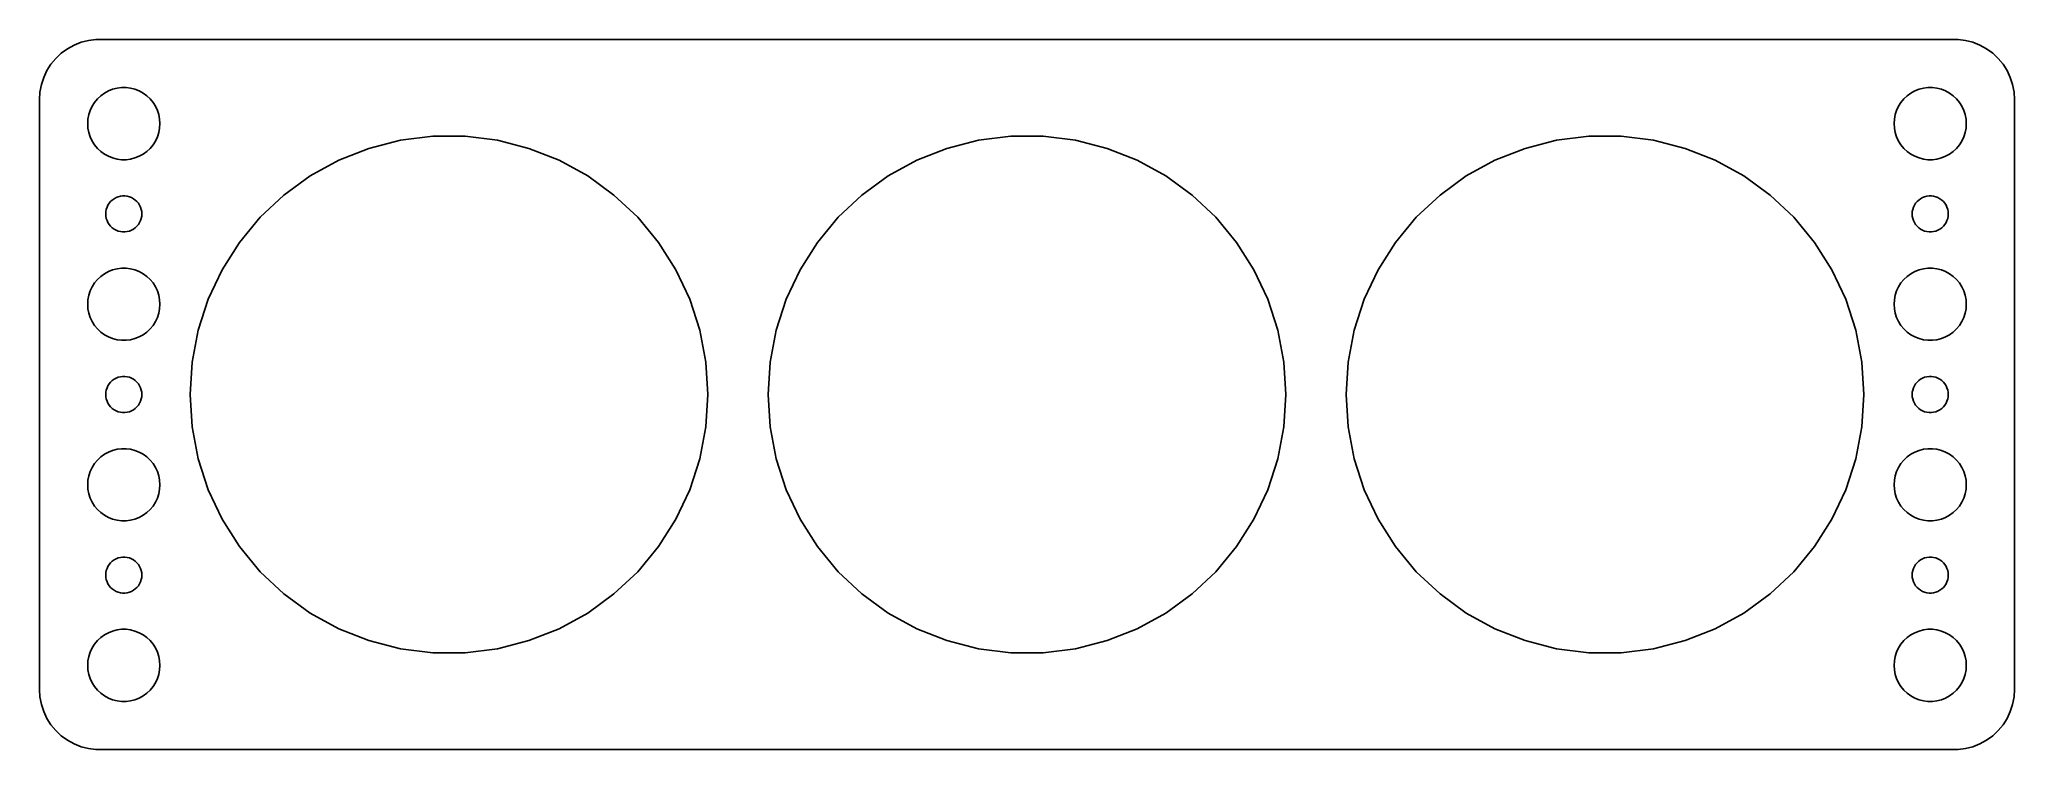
# Model space of a CAD drawing. Header units: metres. Extents: x -82 to 82, y -29 to 29.
import ezdxf

# ---------------------------------------------------------------- set-up
doc = ezdxf.new("R2010")
doc.units = ezdxf.units.M

msp = doc.modelspace()

# ---------------------------------------------------------------- linework, layer by layer
for p, q in [((-80.6448, 27.9227), (-81.0451, 27.4389)), ((-80.1871, 28.3526), (-80.6448, 27.9227)), ((-79.6791, 28.7216), (-80.1871, 28.3526)), ((-79.1289, 29.0241), (-79.6791, 28.7216)), ((-78.5451, 29.2553), (-79.1289, 29.0241)), ((-77.9369, 29.4114), (-78.5451, 29.2553)), ((-77.3139, 29.4901), (-77.9369, 29.4114)), ((77.3139, 29.4901), (-77.3139, 29.4901)), ((77.9369, 29.4114), (77.3139, 29.4901)), ((78.5451, 29.2553), (77.9369, 29.4114)), ((79.1289, 29.0241), (78.5451, 29.2553)), ((79.6791, 28.7216), (79.1289, 29.0241)), ((80.1871, 28.3526), (79.6791, 28.7216)), ((80.6448, 27.9227), (80.1871, 28.3526)), ((81.0451, 27.4389), (80.6448, 27.9227)), ((-81.6489, 26.3406), (-81.8429, 25.7434)), ((-81.3815, 26.9088), (-81.6489, 26.3406)), ((-81.0451, 27.4389), (-81.3815, 26.9088)), ((81.3815, 26.9088), (81.0451, 27.4389)), ((81.6489, 26.3406), (81.3815, 26.9088)), ((81.8429, 25.7434), (81.6489, 26.3406)), ((-81.9606, 25.1267), (-82, 24.5)), ((-81.8429, 25.7434), (-81.9606, 25.1267)), ((-77.1869, 24.5536), (-76.9123, 24.8115)), ((-76.9123, 24.8115), (-76.6075, 25.033)), ((-76.6075, 25.033), (-76.2773, 25.2145)), ((-76.2773, 25.2145), (-75.927, 25.3532)), ((-75.927, 25.3532), (-75.5621, 25.4469)), ((-75.5621, 25.4469), (-75.1884, 25.4941)), ((-75.1884, 25.4941), (-74.8116, 25.4941)), ((-74.8116, 25.4941), (-74.4379, 25.4469)), ((-74.4379, 25.4469), (-74.073, 25.3532)), ((-74.073, 25.3532), (-73.7227, 25.2145)), ((-73.7227, 25.2145), (-73.3925, 25.033)), ((-73.3925, 25.033), (-73.0877, 24.8115)), ((-73.0877, 24.8115), (-72.8131, 24.5536)), ((72.8131, 24.5536), (73.0877, 24.8115)), ((73.0877, 24.8115), (73.3925, 25.033)), ((73.3925, 25.033), (73.7227, 25.2145)), ((73.7227, 25.2145), (74.073, 25.3532)), ((74.073, 25.3532), (74.4379, 25.4469)), ((74.4379, 25.4469), (74.8116, 25.4941)), ((74.8116, 25.4941), (75.1884, 25.4941)), ((75.1884, 25.4941), (75.5621, 25.4469)), ((75.5621, 25.4469), (75.927, 25.3532)), ((75.927, 25.3532), (76.2773, 25.2145)), ((76.2773, 25.2145), (76.6075, 25.033)), ((76.6075, 25.033), (76.9123, 24.8115)), ((76.9123, 24.8115), (77.1869, 24.5536)), ((81.9606, 25.1267), (81.8429, 25.7434)), ((82, 24.5), (81.9606, 25.1267)), ((-82, 24.5), (-82, -24.5)), ((-77.9763, 22.876), (-77.9057, 23.2461)), ((-77.9057, 23.2461), (-77.7893, 23.6044)), ((-77.7893, 23.6044), (-77.6289, 23.9453)), ((-77.6289, 23.9453), (-77.427, 24.2634)), ((-77.427, 24.2634), (-77.1869, 24.5536)), ((-72.8131, 24.5536), (-72.573, 24.2634)), ((-72.573, 24.2634), (-72.3711, 23.9453)), ((-72.3711, 23.9453), (-72.2107, 23.6044)), ((-72.2107, 23.6044), (-72.0943, 23.2461)), ((-72.0943, 23.2461), (-72.0237, 22.876)), ((72.0237, 22.876), (72.0943, 23.2461)), ((72.0943, 23.2461), (72.2107, 23.6044)), ((72.2107, 23.6044), (72.3711, 23.9453)), ((72.3711, 23.9453), (72.573, 24.2634)), ((72.573, 24.2634), (72.8131, 24.5536)), ((77.1869, 24.5536), (77.427, 24.2634)), ((77.427, 24.2634), (77.6289, 23.9453)), ((77.6289, 23.9453), (77.7893, 23.6044)), ((77.7893, 23.6044), (77.9057, 23.2461)), ((77.9057, 23.2461), (77.9763, 22.876)), ((82, -24.5), (82, 24.5)), ((-78, 22.5), (-77.9763, 22.876)), ((-77.9763, 22.124), (-78, 22.5)), ((-77.9057, 21.7539), (-77.9763, 22.124)), ((-77.7893, 21.3956), (-77.9057, 21.7539)), ((-77.6289, 21.0547), (-77.7893, 21.3956)), ((-72.2107, 21.3956), (-72.3711, 21.0547)), ((-72.0943, 21.7539), (-72.2107, 21.3956)), ((-72.0237, 22.124), (-72.0943, 21.7539)), ((-72.0237, 22.876), (-72, 22.5)), ((-72, 22.5), (-72.0237, 22.124)), ((-52.0287, 21.1192), (-49.35, 21.4576)), ((-49.35, 21.4576), (-46.65, 21.4576)), ((-46.65, 21.4576), (-43.9713, 21.1192)), ((-4.02869, 21.1192), (-1.34999, 21.4576)), ((-1.34999, 21.4576), (1.34999, 21.4576)), ((1.34999, 21.4576), (4.02869, 21.1192)), ((43.9713, 21.1192), (46.65, 21.4576)), ((46.65, 21.4576), (49.35, 21.4576)), ((49.35, 21.4576), (52.0287, 21.1192)), ((72, 22.5), (72.0237, 22.876)), ((72.0237, 22.124), (72, 22.5)), ((72.0943, 21.7539), (72.0237, 22.124)), ((72.2107, 21.3956), (72.0943, 21.7539)), ((72.3711, 21.0547), (72.2107, 21.3956)), ((77.7893, 21.3956), (77.6289, 21.0547)), ((77.9057, 21.7539), (77.7893, 21.3956)), ((77.9763, 22.124), (77.9057, 21.7539)), ((77.9763, 22.876), (78, 22.5)), ((78, 22.5), (77.9763, 22.124)), ((-77.427, 20.7366), (-77.6289, 21.0547)), ((-77.1869, 20.4464), (-77.427, 20.7366)), ((-76.9123, 20.1884), (-77.1869, 20.4464)), ((-76.6075, 19.967), (-76.9123, 20.1884)), ((-76.2773, 19.7855), (-76.6075, 19.967)), ((-75.927, 19.6468), (-76.2773, 19.7855)), ((-73.7227, 19.7855), (-74.073, 19.6468)), ((-73.3925, 19.967), (-73.7227, 19.7855)), ((-73.0877, 20.1884), (-73.3925, 19.967)), ((-72.8131, 20.4464), (-73.0877, 20.1884)), ((-72.573, 20.7366), (-72.8131, 20.4464)), ((-72.3711, 21.0547), (-72.573, 20.7366)), ((-57.1543, 19.4538), (-54.6439, 20.4477)), ((-54.6439, 20.4477), (-52.0287, 21.1192)), ((-43.9713, 21.1192), (-41.3561, 20.4477)), ((-41.3561, 20.4477), (-38.8457, 19.4538)), ((-9.15425, 19.4538), (-6.64386, 20.4477)), ((-6.64386, 20.4477), (-4.02869, 21.1192)), ((4.02869, 21.1192), (6.64386, 20.4477)), ((6.64386, 20.4477), (9.15425, 19.4538)), ((38.8457, 19.4538), (41.3561, 20.4477)), ((41.3561, 20.4477), (43.9713, 21.1192)), ((52.0287, 21.1192), (54.6439, 20.4477)), ((54.6439, 20.4477), (57.1543, 19.4538)), ((72.573, 20.7366), (72.3711, 21.0547)), ((72.8131, 20.4464), (72.573, 20.7366)), ((73.0877, 20.1884), (72.8131, 20.4464)), ((73.3925, 19.967), (73.0877, 20.1884)), ((73.7227, 19.7855), (73.3925, 19.967)), ((74.073, 19.6468), (73.7227, 19.7855)), ((76.2773, 19.7855), (75.927, 19.6468)), ((76.6075, 19.967), (76.2773, 19.7855)), ((76.9123, 20.1884), (76.6075, 19.967)), ((77.1869, 20.4464), (76.9123, 20.1884)), ((77.427, 20.7366), (77.1869, 20.4464)), ((77.6289, 21.0547), (77.427, 20.7366)), ((-75.5621, 19.5531), (-75.927, 19.6468)), ((-75.1884, 19.5059), (-75.5621, 19.5531)), ((-74.8116, 19.5059), (-75.1884, 19.5059)), ((-74.4379, 19.5531), (-74.8116, 19.5059)), ((-74.073, 19.6468), (-74.4379, 19.5531)), ((-61.7046, 16.566), (-59.5203, 18.153)), ((-59.5203, 18.153), (-57.1543, 19.4538)), ((-38.8457, 19.4538), (-36.4797, 18.153)), ((-36.4797, 18.153), (-34.2954, 16.566)), ((-13.7046, 16.566), (-11.5203, 18.153)), ((-11.5203, 18.153), (-9.15425, 19.4538)), ((9.15425, 19.4538), (11.5203, 18.153)), ((11.5203, 18.153), (13.7046, 16.566)), ((34.2954, 16.566), (36.4797, 18.153)), ((36.4797, 18.153), (38.8457, 19.4538)), ((57.1543, 19.4538), (59.5203, 18.153)), ((59.5203, 18.153), (61.7046, 16.566)), ((74.4379, 19.5531), (74.073, 19.6468)), ((74.8116, 19.5059), (74.4379, 19.5531)), ((75.1884, 19.5059), (74.8116, 19.5059)), ((75.5621, 19.5531), (75.1884, 19.5059)), ((75.927, 19.6468), (75.5621, 19.5531)), ((-75.6387, 16.3572), (-75.4635, 16.4266)), ((-75.4635, 16.4266), (-75.2811, 16.4734)), ((-75.2811, 16.4734), (-75.0942, 16.497)), ((-75.0942, 16.497), (-74.9058, 16.497)), ((-74.9058, 16.497), (-74.7189, 16.4734)), ((-74.7189, 16.4734), (-74.5365, 16.4266)), ((-74.5365, 16.4266), (-74.3613, 16.3572)), ((-63.6728, 14.7178), (-61.7046, 16.566)), ((-34.2954, 16.566), (-32.3272, 14.7178)), ((-15.6728, 14.7178), (-13.7046, 16.566)), ((13.7046, 16.566), (15.6728, 14.7178)), ((32.3272, 14.7178), (34.2954, 16.566)), ((61.7046, 16.566), (63.6728, 14.7178)), ((74.3613, 16.3572), (74.5365, 16.4266)), ((74.5365, 16.4266), (74.7189, 16.4734)), ((74.7189, 16.4734), (74.9058, 16.497)), ((74.9058, 16.497), (75.0942, 16.497)), ((75.0942, 16.497), (75.2811, 16.4734)), ((75.2811, 16.4734), (75.4635, 16.4266)), ((75.4635, 16.4266), (75.6387, 16.3572)), ((-76.5, 15), (-76.4882, 15.188)), ((-76.4882, 14.812), (-76.5, 15)), ((-76.4882, 15.188), (-76.4529, 15.373)), ((-76.4529, 14.627), (-76.4882, 14.812)), ((-76.4529, 15.373), (-76.3947, 15.5522)), ((-76.3947, 15.5522), (-76.3145, 15.7226)), ((-76.3145, 15.7226), (-76.2135, 15.8817)), ((-76.2135, 15.8817), (-76.0934, 16.0268)), ((-76.0934, 16.0268), (-75.9561, 16.1558)), ((-75.9561, 16.1558), (-75.8037, 16.2665)), ((-75.8037, 16.2665), (-75.6387, 16.3572)), ((-74.3613, 16.3572), (-74.1963, 16.2665)), ((-74.1963, 16.2665), (-74.0439, 16.1558)), ((-74.0439, 16.1558), (-73.9065, 16.0268)), ((-73.9065, 16.0268), (-73.7865, 15.8817)), ((-73.7865, 15.8817), (-73.6855, 15.7226)), ((-73.6855, 15.7226), (-73.6053, 15.5522)), ((-73.6053, 15.5522), (-73.5471, 15.373)), ((-73.5471, 15.373), (-73.5118, 15.188)), ((-73.5118, 14.812), (-73.5471, 14.627)), ((-73.5118, 15.188), (-73.5, 15)), ((-73.5, 15), (-73.5118, 14.812)), ((73.5, 15), (73.5118, 15.188)), ((73.5118, 14.812), (73.5, 15)), ((73.5118, 15.188), (73.5471, 15.373)), ((73.5471, 14.627), (73.5118, 14.812)), ((73.5471, 15.373), (73.6053, 15.5522)), ((73.6053, 15.5522), (73.6855, 15.7226)), ((73.6855, 15.7226), (73.7865, 15.8817)), ((73.7865, 15.8817), (73.9065, 16.0268)), ((73.9065, 16.0268), (74.0439, 16.1558)), ((74.0439, 16.1558), (74.1963, 16.2665)), ((74.1963, 16.2665), (74.3613, 16.3572)), ((75.6387, 16.3572), (75.8037, 16.2665)), ((75.8037, 16.2665), (75.9561, 16.1558)), ((75.9561, 16.1558), (76.0934, 16.0268)), ((76.0934, 16.0268), (76.2135, 15.8817)), ((76.2135, 15.8817), (76.3145, 15.7226)), ((76.3145, 15.7226), (76.3947, 15.5522)), ((76.3947, 15.5522), (76.4529, 15.373)), ((76.4529, 15.373), (76.4882, 15.188)), ((76.4882, 14.812), (76.4529, 14.627)), ((76.4882, 15.188), (76.5, 15)), ((76.5, 15), (76.4882, 14.812)), ((-76.3947, 14.4478), (-76.4529, 14.627)), ((-76.3145, 14.2774), (-76.3947, 14.4478)), ((-76.2135, 14.1183), (-76.3145, 14.2774)), ((-76.0934, 13.9732), (-76.2135, 14.1183)), ((-75.9561, 13.8442), (-76.0934, 13.9732)), ((-75.8037, 13.7335), (-75.9561, 13.8442)), ((-75.6387, 13.6427), (-75.8037, 13.7335)), ((-75.4635, 13.5734), (-75.6387, 13.6427)), ((-75.2811, 13.5266), (-75.4635, 13.5734)), ((-75.0942, 13.5029), (-75.2811, 13.5266)), ((-74.9058, 13.5029), (-75.0942, 13.5029)), ((-74.7189, 13.5266), (-74.9058, 13.5029)), ((-74.5365, 13.5734), (-74.7189, 13.5266)), ((-74.3613, 13.6427), (-74.5365, 13.5734)), ((-74.1963, 13.7335), (-74.3613, 13.6427)), ((-74.0439, 13.8442), (-74.1963, 13.7335)), ((-73.9065, 13.9732), (-74.0439, 13.8442)), ((-73.7865, 14.1183), (-73.9065, 13.9732)), ((-73.6855, 14.2774), (-73.7865, 14.1183)), ((-73.6053, 14.4478), (-73.6855, 14.2774)), ((-73.5471, 14.627), (-73.6053, 14.4478)), ((-65.3939, 12.6374), (-63.6728, 14.7178)), ((-32.3272, 14.7178), (-30.6061, 12.6374)), ((-17.3939, 12.6374), (-15.6728, 14.7178)), ((15.6728, 14.7178), (17.3939, 12.6374)), ((30.6061, 12.6374), (32.3272, 14.7178)), ((63.6728, 14.7178), (65.3939, 12.6374)), ((73.6053, 14.4478), (73.5471, 14.627)), ((73.6855, 14.2774), (73.6053, 14.4478)), ((73.7865, 14.1183), (73.6855, 14.2774)), ((73.9065, 13.9732), (73.7865, 14.1183)), ((74.0439, 13.8442), (73.9065, 13.9732)), ((74.1963, 13.7335), (74.0439, 13.8442)), ((74.3613, 13.6427), (74.1963, 13.7335)), ((74.5365, 13.5734), (74.3613, 13.6427)), ((74.7189, 13.5266), (74.5365, 13.5734)), ((74.9058, 13.5029), (74.7189, 13.5266)), ((75.0942, 13.5029), (74.9058, 13.5029)), ((75.2811, 13.5266), (75.0942, 13.5029)), ((75.4635, 13.5734), (75.2811, 13.5266)), ((75.6387, 13.6427), (75.4635, 13.5734)), ((75.8037, 13.7335), (75.6387, 13.6427)), ((75.9561, 13.8442), (75.8037, 13.7335)), ((76.0934, 13.9732), (75.9561, 13.8442)), ((76.2135, 14.1183), (76.0934, 13.9732)), ((76.3145, 14.2774), (76.2135, 14.1183)), ((76.3947, 14.4478), (76.3145, 14.2774)), ((76.4529, 14.627), (76.3947, 14.4478)), ((-66.8406, 10.3577), (-65.3939, 12.6374)), ((-30.6061, 12.6374), (-29.1594, 10.3577)), ((-18.8406, 10.3577), (-17.3939, 12.6374)), ((17.3939, 12.6374), (18.8406, 10.3577)), ((29.1594, 10.3577), (30.6061, 12.6374)), ((65.3939, 12.6374), (66.8406, 10.3577)), ((-76.9123, 9.81154), (-76.6075, 10.033)), ((-76.6075, 10.033), (-76.2773, 10.2145)), ((-76.2773, 10.2145), (-75.927, 10.3532)), ((-75.927, 10.3532), (-75.5621, 10.4469)), ((-75.5621, 10.4469), (-75.1884, 10.4941)), ((-75.1884, 10.4941), (-74.8116, 10.4941)), ((-74.8116, 10.4941), (-74.4379, 10.4469)), ((-74.4379, 10.4469), (-74.073, 10.3532)), ((-74.073, 10.3532), (-73.7227, 10.2145)), ((-73.7227, 10.2145), (-73.3925, 10.033)), ((-73.3925, 10.033), (-73.0877, 9.81154)), ((-67.9902, 7.91467), (-66.8406, 10.3577)), ((-29.1594, 10.3577), (-28.0098, 7.91467)), ((-19.9902, 7.91467), (-18.8406, 10.3577)), ((18.8406, 10.3577), (19.9902, 7.91467)), ((28.0098, 7.91467), (29.1594, 10.3577)), ((66.8406, 10.3577), (67.9902, 7.91467)), ((73.0877, 9.81154), (73.3925, 10.033)), ((73.3925, 10.033), (73.7227, 10.2145)), ((73.7227, 10.2145), (74.073, 10.3532)), ((74.073, 10.3532), (74.4379, 10.4469)), ((74.4379, 10.4469), (74.8116, 10.4941)), ((74.8116, 10.4941), (75.1884, 10.4941)), ((75.1884, 10.4941), (75.5621, 10.4469)), ((75.5621, 10.4469), (75.927, 10.3532)), ((75.927, 10.3532), (76.2773, 10.2145)), ((76.2773, 10.2145), (76.6075, 10.033)), ((76.6075, 10.033), (76.9123, 9.81154)), ((-77.9763, 7.87599), (-77.9057, 8.24606)), ((-77.9057, 8.24606), (-77.7893, 8.60437)), ((-77.7893, 8.60437), (-77.6289, 8.94525)), ((-77.6289, 8.94525), (-77.427, 9.26335)), ((-77.427, 9.26335), (-77.1869, 9.55363)), ((-77.1869, 9.55363), (-76.9123, 9.81154)), ((-73.0877, 9.81154), (-72.8131, 9.55363)), ((-72.8131, 9.55363), (-72.573, 9.26335)), ((-72.573, 9.26335), (-72.3711, 8.94525)), ((-72.3711, 8.94525), (-72.2107, 8.60437)), ((-72.2107, 8.60437), (-72.0943, 8.24606)), ((-72.0943, 8.24606), (-72.0237, 7.87599)), ((72.0237, 7.87599), (72.0943, 8.24606)), ((72.0943, 8.24606), (72.2107, 8.60437)), ((72.2107, 8.60437), (72.3711, 8.94525)), ((72.3711, 8.94525), (72.573, 9.26335)), ((72.573, 9.26335), (72.8131, 9.55363)), ((72.8131, 9.55363), (73.0877, 9.81154)), ((76.9123, 9.81154), (77.1869, 9.55363)), ((77.1869, 9.55363), (77.427, 9.26335)), ((77.427, 9.26335), (77.6289, 8.94525)), ((77.6289, 8.94525), (77.7893, 8.60437)), ((77.7893, 8.60437), (77.9057, 8.24606)), ((77.9057, 8.24606), (77.9763, 7.87599)), ((-78, 7.5), (-77.9763, 7.87599)), ((-77.9763, 7.12399), (-78, 7.5)), ((-77.9057, 6.75392), (-77.9763, 7.12399)), ((-77.7893, 6.39561), (-77.9057, 6.75392)), ((-72.0943, 6.75392), (-72.2107, 6.39561)), ((-72.0237, 7.12399), (-72.0943, 6.75392)), ((-72.0237, 7.87599), (-72, 7.5)), ((-72, 7.5), (-72.0237, 7.12399)), ((-68.8245, 5.34683), (-67.9902, 7.91467)), ((-28.0098, 7.91467), (-27.1755, 5.34683)), ((-20.8245, 5.34683), (-19.9902, 7.91467)), ((19.9902, 7.91467), (20.8245, 5.34683)), ((27.1755, 5.34683), (28.0098, 7.91467)), ((67.9902, 7.91467), (68.8245, 5.34683)), ((72, 7.5), (72.0237, 7.87599)), ((72.0237, 7.12399), (72, 7.5)), ((72.0943, 6.75392), (72.0237, 7.12399)), ((72.2107, 6.39561), (72.0943, 6.75392)), ((77.9057, 6.75392), (77.7893, 6.39561)), ((77.9763, 7.12399), (77.9057, 6.75392)), ((77.9763, 7.87599), (78, 7.5)), ((78, 7.5), (77.9763, 7.12399)), ((-77.6289, 6.05473), (-77.7893, 6.39561)), ((-77.427, 5.73663), (-77.6289, 6.05473)), ((-77.1869, 5.44635), (-77.427, 5.73663)), ((-76.9123, 5.18845), (-77.1869, 5.44635)), ((-76.6075, 4.96701), (-76.9123, 5.18845)), ((-76.2773, 4.78551), (-76.6075, 4.96701)), ((-73.3925, 4.96701), (-73.7227, 4.78551)), ((-73.0877, 5.18845), (-73.3925, 4.96701)), ((-72.8131, 5.44635), (-73.0877, 5.18845)), ((-72.573, 5.73663), (-72.8131, 5.44635)), ((-72.3711, 6.05473), (-72.573, 5.73663)), ((-72.2107, 6.39561), (-72.3711, 6.05473)), ((-69.3305, 2.69466), (-68.8245, 5.34683)), ((-27.1755, 5.34683), (-26.6695, 2.69466)), ((-21.3305, 2.69466), (-20.8245, 5.34683)), ((20.8245, 5.34683), (21.3305, 2.69466)), ((26.6695, 2.69466), (27.1755, 5.34683)), ((68.8245, 5.34683), (69.3305, 2.69466)), ((72.3711, 6.05473), (72.2107, 6.39561)), ((72.573, 5.73663), (72.3711, 6.05473)), ((72.8131, 5.44635), (72.573, 5.73663)), ((73.0877, 5.18845), (72.8131, 5.44635)), ((73.3925, 4.96701), (73.0877, 5.18845)), ((73.7227, 4.78551), (73.3925, 4.96701)), ((76.6075, 4.96701), (76.2773, 4.78551)), ((76.9123, 5.18845), (76.6075, 4.96701)), ((77.1869, 5.44635), (76.9123, 5.18845)), ((77.427, 5.73663), (77.1869, 5.44635)), ((77.6289, 6.05473), (77.427, 5.73663)), ((77.7893, 6.39561), (77.6289, 6.05473)), ((-75.927, 4.64682), (-76.2773, 4.78551)), ((-75.5621, 4.55313), (-75.927, 4.64682)), ((-75.1884, 4.50591), (-75.5621, 4.55313)), ((-74.8116, 4.50591), (-75.1884, 4.50591)), ((-74.4379, 4.55313), (-74.8116, 4.50591)), ((-74.073, 4.64682), (-74.4379, 4.55313)), ((-73.7227, 4.78551), (-74.073, 4.64682)), ((74.073, 4.64682), (73.7227, 4.78551)), ((74.4379, 4.55313), (74.073, 4.64682)), ((74.8116, 4.50591), (74.4379, 4.55313)), ((75.1884, 4.50591), (74.8116, 4.50591)), ((75.5621, 4.55313), (75.1884, 4.50591)), ((75.927, 4.64682), (75.5621, 4.55313)), ((76.2773, 4.78551), (75.927, 4.64682)), ((-69.5, 0), (-69.3305, 2.69466)), ((-26.6695, 2.69466), (-26.5, 0)), ((-21.5, 0), (-21.3305, 2.69466)), ((21.3305, 2.69466), (21.5, 0)), ((26.5, 0), (26.6695, 2.69466)), ((69.3305, 2.69466), (69.5, 0)), ((-76.5, 0), (-76.4882, 0.187988)), ((-76.4882, -0.187988), (-76.5, 0)), ((-76.4882, 0.187988), (-76.4529, 0.373032)), ((-76.4529, 0.373032), (-76.3947, 0.552185)), ((-76.3947, 0.552185), (-76.3145, 0.722626)), ((-76.3145, 0.722626), (-76.2135, 0.881668)), ((-76.2135, 0.881668), (-76.0934, 1.02681)), ((-76.0934, 1.02681), (-75.9561, 1.15576)), ((-75.9561, 1.15576), (-75.8037, 1.26648)), ((-75.8037, 1.26648), (-75.6387, 1.35724)), ((-75.6387, 1.35724), (-75.4635, 1.42657)), ((-75.4635, 1.42657), (-75.2811, 1.47342)), ((-75.2811, 1.47342), (-75.0942, 1.49704)), ((-75.0942, 1.49704), (-74.9058, 1.49704)), ((-74.9058, 1.49704), (-74.7189, 1.47342)), ((-74.7189, 1.47342), (-74.5365, 1.42657)), ((-74.5365, 1.42657), (-74.3613, 1.35724)), ((-74.3613, 1.35724), (-74.1963, 1.26648)), ((-74.1963, 1.26648), (-74.0439, 1.15576)), ((-74.0439, 1.15576), (-73.9065, 1.02681)), ((-73.9065, 1.02681), (-73.7865, 0.881668)), ((-73.7865, 0.881668), (-73.6855, 0.722626)), ((-73.6855, 0.722626), (-73.6053, 0.552185)), ((-73.6053, 0.552185), (-73.5471, 0.373032)), ((-73.5471, 0.373032), (-73.5118, 0.187988)), ((-73.5118, 0.187988), (-73.5, 0)), ((-73.5, 0), (-73.5118, -0.187988)), ((-69.3305, -2.69466), (-69.5, 0)), ((-26.5, 0), (-26.6695, -2.69466)), ((-21.3305, -2.69466), (-21.5, 0)), ((21.5, 0), (21.3305, -2.69466)), ((26.6695, -2.69466), (26.5, 0)), ((69.5, 0), (69.3305, -2.69466)), ((73.5, 0), (73.5118, 0.187988)), ((73.5118, -0.187988), (73.5, 0)), ((73.5118, 0.187988), (73.5471, 0.373032)), ((73.5471, 0.373032), (73.6053, 0.552185)), ((73.6053, 0.552185), (73.6855, 0.722626)), ((73.6855, 0.722626), (73.7865, 0.881668)), ((73.7865, 0.881668), (73.9065, 1.02681)), ((73.9065, 1.02681), (74.0439, 1.15576)), ((74.0439, 1.15576), (74.1963, 1.26648)), ((74.1963, 1.26648), (74.3613, 1.35724)), ((74.3613, 1.35724), (74.5365, 1.42657)), ((74.5365, 1.42657), (74.7189, 1.47342)), ((74.7189, 1.47342), (74.9058, 1.49704)), ((74.9058, 1.49704), (75.0942, 1.49704)), ((75.0942, 1.49704), (75.2811, 1.47342)), ((75.2811, 1.47342), (75.4635, 1.42657)), ((75.4635, 1.42657), (75.6387, 1.35724)), ((75.6387, 1.35724), (75.8037, 1.26648)), ((75.8037, 1.26648), (75.9561, 1.15576)), ((75.9561, 1.15576), (76.0934, 1.02681)), ((76.0934, 1.02681), (76.2135, 0.881668)), ((76.2135, 0.881668), (76.3145, 0.722626)), ((76.3145, 0.722626), (76.3947, 0.552185)), ((76.3947, 0.552185), (76.4529, 0.373032)), ((76.4529, 0.373032), (76.4882, 0.187988)), ((76.4882, 0.187988), (76.5, 0)), ((76.5, 0), (76.4882, -0.187988)), ((-76.4529, -0.373032), (-76.4882, -0.187988)), ((-76.3947, -0.552185), (-76.4529, -0.373032)), ((-76.3145, -0.722626), (-76.3947, -0.552185)), ((-76.2135, -0.881668), (-76.3145, -0.722626)), ((-76.0934, -1.02681), (-76.2135, -0.881668)), ((-75.9561, -1.15576), (-76.0934, -1.02681)), ((-75.8037, -1.26648), (-75.9561, -1.15576)), ((-75.6387, -1.35724), (-75.8037, -1.26648)), ((-75.4635, -1.42657), (-75.6387, -1.35724)), ((-75.2811, -1.47342), (-75.4635, -1.42657)), ((-75.0942, -1.49704), (-75.2811, -1.47342)), ((-74.9058, -1.49704), (-75.0942, -1.49704)), ((-74.7189, -1.47342), (-74.9058, -1.49704)), ((-74.5365, -1.42657), (-74.7189, -1.47342)), ((-74.3613, -1.35724), (-74.5365, -1.42657)), ((-74.1963, -1.26648), (-74.3613, -1.35724)), ((-74.0439, -1.15576), (-74.1963, -1.26648)), ((-73.9065, -1.02681), (-74.0439, -1.15576)), ((-73.7865, -0.881668), (-73.9065, -1.02681)), ((-73.6855, -0.722626), (-73.7865, -0.881668)), ((-73.6053, -0.552185), (-73.6855, -0.722626)), ((-73.5471, -0.373032), (-73.6053, -0.552185)), ((-73.5118, -0.187988), (-73.5471, -0.373032)), ((73.5471, -0.373032), (73.5118, -0.187988)), ((73.6053, -0.552185), (73.5471, -0.373032)), ((73.6855, -0.722626), (73.6053, -0.552185)), ((73.7865, -0.881668), (73.6855, -0.722626)), ((73.9065, -1.02681), (73.7865, -0.881668)), ((74.0439, -1.15576), (73.9065, -1.02681)), ((74.1963, -1.26648), (74.0439, -1.15576)), ((74.3613, -1.35724), (74.1963, -1.26648)), ((74.5365, -1.42657), (74.3613, -1.35724)), ((74.7189, -1.47342), (74.5365, -1.42657)), ((74.9058, -1.49704), (74.7189, -1.47342)), ((75.0942, -1.49704), (74.9058, -1.49704)), ((75.2811, -1.47342), (75.0942, -1.49704)), ((75.4635, -1.42657), (75.2811, -1.47342)), ((75.6387, -1.35724), (75.4635, -1.42657)), ((75.8037, -1.26648), (75.6387, -1.35724)), ((75.9561, -1.15576), (75.8037, -1.26648)), ((76.0934, -1.02681), (75.9561, -1.15576)), ((76.2135, -0.881668), (76.0934, -1.02681)), ((76.3145, -0.722626), (76.2135, -0.881668)), ((76.3947, -0.552185), (76.3145, -0.722626)), ((76.4529, -0.373032), (76.3947, -0.552185)), ((76.4882, -0.187988), (76.4529, -0.373032)), ((-68.8245, -5.34683), (-69.3305, -2.69466)), ((-26.6695, -2.69466), (-27.1755, -5.34683)), ((-20.8245, -5.34683), (-21.3305, -2.69466)), ((21.3305, -2.69466), (20.8245, -5.34683)), ((27.1755, -5.34683), (26.6695, -2.69466)), ((69.3305, -2.69466), (68.8245, -5.34683)), ((-76.6075, -4.96701), (-76.2773, -4.78551)), ((-76.2773, -4.78551), (-75.927, -4.64682)), ((-75.927, -4.64682), (-75.5621, -4.55313)), ((-75.5621, -4.55313), (-75.1884, -4.50591)), ((-75.1884, -4.50591), (-74.8116, -4.50591)), ((-74.8116, -4.50591), (-74.4379, -4.55313)), ((-74.4379, -4.55313), (-74.073, -4.64682)), ((-74.073, -4.64682), (-73.7227, -4.78551)), ((-73.7227, -4.78551), (-73.3925, -4.96701)), ((73.3925, -4.96701), (73.7227, -4.78551)), ((73.7227, -4.78551), (74.073, -4.64682)), ((74.073, -4.64682), (74.4379, -4.55313)), ((74.4379, -4.55313), (74.8116, -4.50591)), ((74.8116, -4.50591), (75.1884, -4.50591)), ((75.1884, -4.50591), (75.5621, -4.55313)), ((75.5621, -4.55313), (75.927, -4.64682)), ((75.927, -4.64682), (76.2773, -4.78551)), ((76.2773, -4.78551), (76.6075, -4.96701)), ((-77.9057, -6.75392), (-77.7893, -6.39561)), ((-77.7893, -6.39561), (-77.6289, -6.05473)), ((-77.6289, -6.05473), (-77.427, -5.73663)), ((-77.427, -5.73663), (-77.1869, -5.44635)), ((-77.1869, -5.44635), (-76.9123, -5.18845)), ((-76.9123, -5.18845), (-76.6075, -4.96701)), ((-73.3925, -4.96701), (-73.0877, -5.18845)), ((-73.0877, -5.18845), (-72.8131, -5.44635)), ((-72.8131, -5.44635), (-72.573, -5.73663)), ((-72.573, -5.73663), (-72.3711, -6.05473)), ((-72.3711, -6.05473), (-72.2107, -6.39561)), ((-72.2107, -6.39561), (-72.0943, -6.75392)), ((-67.9902, -7.91467), (-68.8245, -5.34683)), ((-27.1755, -5.34683), (-28.0098, -7.91467)), ((-19.9902, -7.91467), (-20.8245, -5.34683)), ((20.8245, -5.34683), (19.9902, -7.91467)), ((28.0098, -7.91467), (27.1755, -5.34683)), ((68.8245, -5.34683), (67.9902, -7.91467)), ((72.0943, -6.75392), (72.2107, -6.39561)), ((72.2107, -6.39561), (72.3711, -6.05473)), ((72.3711, -6.05473), (72.573, -5.73663)), ((72.573, -5.73663), (72.8131, -5.44635)), ((72.8131, -5.44635), (73.0877, -5.18845)), ((73.0877, -5.18845), (73.3925, -4.96701)), ((76.6075, -4.96701), (76.9123, -5.18845)), ((76.9123, -5.18845), (77.1869, -5.44635)), ((77.1869, -5.44635), (77.427, -5.73663)), ((77.427, -5.73663), (77.6289, -6.05473)), ((77.6289, -6.05473), (77.7893, -6.39561)), ((77.7893, -6.39561), (77.9057, -6.75392)), ((-78, -7.5), (-77.9763, -7.12399)), ((-77.9763, -7.87599), (-78, -7.5)), ((-77.9763, -7.12399), (-77.9057, -6.75392)), ((-77.9057, -8.24606), (-77.9763, -7.87599)), ((-72.0943, -6.75392), (-72.0237, -7.12399)), ((-72.0237, -7.87599), (-72.0943, -8.24606)), ((-72.0237, -7.12399), (-72, -7.5)), ((-72, -7.5), (-72.0237, -7.87599)), ((-66.8406, -10.3577), (-67.9902, -7.91467)), ((-28.0098, -7.91467), (-29.1594, -10.3577)), ((-18.8406, -10.3577), (-19.9902, -7.91467)), ((19.9902, -7.91467), (18.8406, -10.3577)), ((29.1594, -10.3577), (28.0098, -7.91467)), ((67.9902, -7.91467), (66.8406, -10.3577)), ((72, -7.5), (72.0237, -7.12399)), ((72.0237, -7.87599), (72, -7.5)), ((72.0237, -7.12399), (72.0943, -6.75392)), ((72.0943, -8.24606), (72.0237, -7.87599)), ((77.9057, -6.75392), (77.9763, -7.12399)), ((77.9763, -7.87599), (77.9057, -8.24606)), ((77.9763, -7.12399), (78, -7.5)), ((78, -7.5), (77.9763, -7.87599)), ((-77.7893, -8.60437), (-77.9057, -8.24606)), ((-77.6289, -8.94525), (-77.7893, -8.60437)), ((-77.427, -9.26335), (-77.6289, -8.94525)), ((-77.1869, -9.55363), (-77.427, -9.26335)), ((-76.9123, -9.81154), (-77.1869, -9.55363)), ((-76.6075, -10.033), (-76.9123, -9.81154)), ((-73.0877, -9.81154), (-73.3925, -10.033)), ((-72.8131, -9.55363), (-73.0877, -9.81154)), ((-72.573, -9.26335), (-72.8131, -9.55363)), ((-72.3711, -8.94525), (-72.573, -9.26335)), ((-72.2107, -8.60437), (-72.3711, -8.94525)), ((-72.0943, -8.24606), (-72.2107, -8.60437)), ((72.2107, -8.60437), (72.0943, -8.24606)), ((72.3711, -8.94525), (72.2107, -8.60437)), ((72.573, -9.26335), (72.3711, -8.94525)), ((72.8131, -9.55363), (72.573, -9.26335)), ((73.0877, -9.81154), (72.8131, -9.55363)), ((73.3925, -10.033), (73.0877, -9.81154)), ((76.9123, -9.81154), (76.6075, -10.033)), ((77.1869, -9.55363), (76.9123, -9.81154)), ((77.427, -9.26335), (77.1869, -9.55363)), ((77.6289, -8.94525), (77.427, -9.26335)), ((77.7893, -8.60437), (77.6289, -8.94525)), ((77.9057, -8.24606), (77.7893, -8.60437)), ((-76.2773, -10.2145), (-76.6075, -10.033)), ((-75.927, -10.3532), (-76.2773, -10.2145)), ((-75.5621, -10.4469), (-75.927, -10.3532)), ((-75.1884, -10.4941), (-75.5621, -10.4469)), ((-74.8116, -10.4941), (-75.1884, -10.4941)), ((-74.4379, -10.4469), (-74.8116, -10.4941)), ((-74.073, -10.3532), (-74.4379, -10.4469)), ((-73.7227, -10.2145), (-74.073, -10.3532)), ((-73.3925, -10.033), (-73.7227, -10.2145)), ((-65.3939, -12.6374), (-66.8406, -10.3577)), ((-29.1594, -10.3577), (-30.6061, -12.6374)), ((-17.3939, -12.6374), (-18.8406, -10.3577)), ((18.8406, -10.3577), (17.3939, -12.6374)), ((30.6061, -12.6374), (29.1594, -10.3577)), ((66.8406, -10.3577), (65.3939, -12.6374)), ((73.7227, -10.2145), (73.3925, -10.033)), ((74.073, -10.3532), (73.7227, -10.2145)), ((74.4379, -10.4469), (74.073, -10.3532)), ((74.8116, -10.4941), (74.4379, -10.4469)), ((75.1884, -10.4941), (74.8116, -10.4941)), ((75.5621, -10.4469), (75.1884, -10.4941)), ((75.927, -10.3532), (75.5621, -10.4469)), ((76.2773, -10.2145), (75.927, -10.3532)), ((76.6075, -10.033), (76.2773, -10.2145)), ((-63.6728, -14.7178), (-65.3939, -12.6374)), ((-30.6061, -12.6374), (-32.3272, -14.7178)), ((-15.6728, -14.7178), (-17.3939, -12.6374)), ((17.3939, -12.6374), (15.6728, -14.7178)), ((32.3272, -14.7178), (30.6061, -12.6374)), ((65.3939, -12.6374), (63.6728, -14.7178)), ((-76.4882, -14.812), (-76.4529, -14.627)), ((-76.4529, -14.627), (-76.3947, -14.4478)), ((-76.3947, -14.4478), (-76.3145, -14.2774)), ((-76.3145, -14.2774), (-76.2135, -14.1183)), ((-76.2135, -14.1183), (-76.0934, -13.9732)), ((-76.0934, -13.9732), (-75.9561, -13.8442)), ((-75.9561, -13.8442), (-75.8037, -13.7335)), ((-75.8037, -13.7335), (-75.6387, -13.6427)), ((-75.6387, -13.6427), (-75.4635, -13.5734)), ((-75.4635, -13.5734), (-75.2811, -13.5266)), ((-75.2811, -13.5266), (-75.0942, -13.5029)), ((-75.0942, -13.5029), (-74.9058, -13.5029)), ((-74.9058, -13.5029), (-74.7189, -13.5266)), ((-74.7189, -13.5266), (-74.5365, -13.5734)), ((-74.5365, -13.5734), (-74.3613, -13.6427)), ((-74.3613, -13.6427), (-74.1963, -13.7335)), ((-74.1963, -13.7335), (-74.0439, -13.8442)), ((-74.0439, -13.8442), (-73.9065, -13.9732)), ((-73.9065, -13.9732), (-73.7865, -14.1183)), ((-73.7865, -14.1183), (-73.6855, -14.2774)), ((-73.6855, -14.2774), (-73.6053, -14.4478)), ((-73.6053, -14.4478), (-73.5471, -14.627)), ((-73.5471, -14.627), (-73.5118, -14.812)), ((-61.7046, -16.566), (-63.6728, -14.7178)), ((-32.3272, -14.7178), (-34.2954, -16.566)), ((-13.7046, -16.566), (-15.6728, -14.7178)), ((15.6728, -14.7178), (13.7046, -16.566)), ((34.2954, -16.566), (32.3272, -14.7178)), ((63.6728, -14.7178), (61.7046, -16.566)), ((73.5118, -14.812), (73.5471, -14.627)), ((73.5471, -14.627), (73.6053, -14.4478)), ((73.6053, -14.4478), (73.6855, -14.2774)), ((73.6855, -14.2774), (73.7865, -14.1183)), ((73.7865, -14.1183), (73.9065, -13.9732)), ((73.9065, -13.9732), (74.0439, -13.8442)), ((74.0439, -13.8442), (74.1963, -13.7335)), ((74.1963, -13.7335), (74.3613, -13.6427)), ((74.3613, -13.6427), (74.5365, -13.5734)), ((74.5365, -13.5734), (74.7189, -13.5266)), ((74.7189, -13.5266), (74.9058, -13.5029)), ((74.9058, -13.5029), (75.0942, -13.5029)), ((75.0942, -13.5029), (75.2811, -13.5266)), ((75.2811, -13.5266), (75.4635, -13.5734)), ((75.4635, -13.5734), (75.6387, -13.6427)), ((75.6387, -13.6427), (75.8037, -13.7335)), ((75.8037, -13.7335), (75.9561, -13.8442)), ((75.9561, -13.8442), (76.0934, -13.9732)), ((76.0934, -13.9732), (76.2135, -14.1183)), ((76.2135, -14.1183), (76.3145, -14.2774)), ((76.3145, -14.2774), (76.3947, -14.4478)), ((76.3947, -14.4478), (76.4529, -14.627)), ((76.4529, -14.627), (76.4882, -14.812)), ((-76.5, -15), (-76.4882, -14.812)), ((-76.4882, -15.188), (-76.5, -15)), ((-76.4529, -15.373), (-76.4882, -15.188)), ((-76.3947, -15.5522), (-76.4529, -15.373)), ((-76.3145, -15.7226), (-76.3947, -15.5522)), ((-76.2135, -15.8817), (-76.3145, -15.7226)), ((-76.0934, -16.0268), (-76.2135, -15.8817)), ((-75.9561, -16.1558), (-76.0934, -16.0268)), ((-75.8037, -16.2665), (-75.9561, -16.1558)), ((-75.6387, -16.3572), (-75.8037, -16.2665)), ((-75.4635, -16.4266), (-75.6387, -16.3572)), ((-74.3613, -16.3572), (-74.5365, -16.4266)), ((-74.1963, -16.2665), (-74.3613, -16.3572)), ((-74.0439, -16.1558), (-74.1963, -16.2665)), ((-73.9065, -16.0268), (-74.0439, -16.1558)), ((-73.7865, -15.8817), (-73.9065, -16.0268)), ((-73.6855, -15.7226), (-73.7865, -15.8817)), ((-73.6053, -15.5522), (-73.6855, -15.7226)), ((-73.5471, -15.373), (-73.6053, -15.5522)), ((-73.5118, -15.188), (-73.5471, -15.373)), ((-73.5118, -14.812), (-73.5, -15)), ((-73.5, -15), (-73.5118, -15.188)), ((73.5, -15), (73.5118, -14.812)), ((73.5118, -15.188), (73.5, -15)), ((73.5471, -15.373), (73.5118, -15.188)), ((73.6053, -15.5522), (73.5471, -15.373)), ((73.6855, -15.7226), (73.6053, -15.5522)), ((73.7865, -15.8817), (73.6855, -15.7226)), ((73.9065, -16.0268), (73.7865, -15.8817)), ((74.0439, -16.1558), (73.9065, -16.0268)), ((74.1963, -16.2665), (74.0439, -16.1558)), ((74.3613, -16.3572), (74.1963, -16.2665)), ((74.5365, -16.4266), (74.3613, -16.3572)), ((75.6387, -16.3572), (75.4635, -16.4266)), ((75.8037, -16.2665), (75.6387, -16.3572)), ((75.9561, -16.1558), (75.8037, -16.2665)), ((76.0934, -16.0268), (75.9561, -16.1558)), ((76.2135, -15.8817), (76.0934, -16.0268)), ((76.3145, -15.7226), (76.2135, -15.8817)), ((76.3947, -15.5522), (76.3145, -15.7226)), ((76.4529, -15.373), (76.3947, -15.5522)), ((76.4882, -15.188), (76.4529, -15.373)), ((76.4882, -14.812), (76.5, -15)), ((76.5, -15), (76.4882, -15.188)), ((-75.2811, -16.4734), (-75.4635, -16.4266)), ((-75.0942, -16.497), (-75.2811, -16.4734)), ((-74.9058, -16.497), (-75.0942, -16.497)), ((-74.7189, -16.4734), (-74.9058, -16.497)), ((-74.5365, -16.4266), (-74.7189, -16.4734)), ((-59.5203, -18.153), (-61.7046, -16.566)), ((-34.2954, -16.566), (-36.4797, -18.153)), ((-11.5203, -18.153), (-13.7046, -16.566)), ((13.7046, -16.566), (11.5203, -18.153)), ((36.4797, -18.153), (34.2954, -16.566)), ((61.7046, -16.566), (59.5203, -18.153)), ((74.7189, -16.4734), (74.5365, -16.4266)), ((74.9058, -16.497), (74.7189, -16.4734)), ((75.0942, -16.497), (74.9058, -16.497)), ((75.2811, -16.4734), (75.0942, -16.497)), ((75.4635, -16.4266), (75.2811, -16.4734)), ((-76.2773, -19.7855), (-75.927, -19.6468)), ((-75.927, -19.6468), (-75.5621, -19.5531)), ((-75.5621, -19.5531), (-75.1884, -19.5059)), ((-75.1884, -19.5059), (-74.8116, -19.5059)), ((-74.8116, -19.5059), (-74.4379, -19.5531)), ((-74.4379, -19.5531), (-74.073, -19.6468)), ((-74.073, -19.6468), (-73.7227, -19.7855)), ((-57.1543, -19.4538), (-59.5203, -18.153)), ((-54.6439, -20.4477), (-57.1543, -19.4538)), ((-38.8457, -19.4538), (-41.3561, -20.4477)), ((-36.4797, -18.153), (-38.8457, -19.4538)), ((-9.15425, -19.4538), (-11.5203, -18.153)), ((-6.64386, -20.4477), (-9.15425, -19.4538)), ((9.15425, -19.4538), (6.64386, -20.4477)), ((11.5203, -18.153), (9.15425, -19.4538)), ((38.8457, -19.4538), (36.4797, -18.153)), ((41.3561, -20.4477), (38.8457, -19.4538)), ((57.1543, -19.4538), (54.6439, -20.4477)), ((59.5203, -18.153), (57.1543, -19.4538)), ((73.7227, -19.7855), (74.073, -19.6468)), ((74.073, -19.6468), (74.4379, -19.5531)), ((74.4379, -19.5531), (74.8116, -19.5059)), ((74.8116, -19.5059), (75.1884, -19.5059)), ((75.1884, -19.5059), (75.5621, -19.5531)), ((75.5621, -19.5531), (75.927, -19.6468)), ((75.927, -19.6468), (76.2773, -19.7855)), ((-77.7893, -21.3956), (-77.6289, -21.0547)), ((-77.6289, -21.0547), (-77.427, -20.7366)), ((-77.427, -20.7366), (-77.1869, -20.4464)), ((-77.1869, -20.4464), (-76.9123, -20.1884)), ((-76.9123, -20.1884), (-76.6075, -19.967)), ((-76.6075, -19.967), (-76.2773, -19.7855)), ((-73.7227, -19.7855), (-73.3925, -19.967)), ((-73.3925, -19.967), (-73.0877, -20.1884)), ((-73.0877, -20.1884), (-72.8131, -20.4464)), ((-72.8131, -20.4464), (-72.573, -20.7366)), ((-72.573, -20.7366), (-72.3711, -21.0547)), ((-72.3711, -21.0547), (-72.2107, -21.3956)), ((-52.0287, -21.1192), (-54.6439, -20.4477)), ((-49.35, -21.4576), (-52.0287, -21.1192)), ((-43.9713, -21.1192), (-46.65, -21.4576)), ((-41.3561, -20.4477), (-43.9713, -21.1192)), ((-4.02869, -21.1192), (-6.64386, -20.4477)), ((-1.34999, -21.4576), (-4.02869, -21.1192)), ((4.02869, -21.1192), (1.34999, -21.4576)), ((6.64386, -20.4477), (4.02869, -21.1192)), ((43.9713, -21.1192), (41.3561, -20.4477)), ((46.65, -21.4576), (43.9713, -21.1192)), ((52.0287, -21.1192), (49.35, -21.4576)), ((54.6439, -20.4477), (52.0287, -21.1192)), ((72.2107, -21.3956), (72.3711, -21.0547)), ((72.3711, -21.0547), (72.573, -20.7366)), ((72.573, -20.7366), (72.8131, -20.4464)), ((72.8131, -20.4464), (73.0877, -20.1884)), ((73.0877, -20.1884), (73.3925, -19.967)), ((73.3925, -19.967), (73.7227, -19.7855)), ((76.2773, -19.7855), (76.6075, -19.967)), ((76.6075, -19.967), (76.9123, -20.1884)), ((76.9123, -20.1884), (77.1869, -20.4464)), ((77.1869, -20.4464), (77.427, -20.7366)), ((77.427, -20.7366), (77.6289, -21.0547)), ((77.6289, -21.0547), (77.7893, -21.3956)), ((-78, -22.5), (-77.9763, -22.124)), ((-77.9763, -22.876), (-78, -22.5)), ((-77.9763, -22.124), (-77.9057, -21.7539)), ((-77.9057, -23.2461), (-77.9763, -22.876)), ((-77.9057, -21.7539), (-77.7893, -21.3956)), ((-72.2107, -21.3956), (-72.0943, -21.7539)), ((-72.0943, -21.7539), (-72.0237, -22.124)), ((-72.0237, -22.876), (-72.0943, -23.2461)), ((-72.0237, -22.124), (-72, -22.5)), ((-72, -22.5), (-72.0237, -22.876)), ((-46.65, -21.4576), (-49.35, -21.4576)), ((1.34999, -21.4576), (-1.34999, -21.4576)), ((49.35, -21.4576), (46.65, -21.4576)), ((72, -22.5), (72.0237, -22.124)), ((72.0237, -22.876), (72, -22.5)), ((72.0237, -22.124), (72.0943, -21.7539)), ((72.0943, -23.2461), (72.0237, -22.876)), ((72.0943, -21.7539), (72.2107, -21.3956)), ((77.7893, -21.3956), (77.9057, -21.7539)), ((77.9057, -21.7539), (77.9763, -22.124)), ((77.9763, -22.876), (77.9057, -23.2461)), ((77.9763, -22.124), (78, -22.5)), ((78, -22.5), (77.9763, -22.876)), ((-82, -24.5), (-81.9606, -25.1267)), ((-77.7893, -23.6044), (-77.9057, -23.2461)), ((-77.6289, -23.9453), (-77.7893, -23.6044)), ((-77.427, -24.2634), (-77.6289, -23.9453)), ((-77.1869, -24.5536), (-77.427, -24.2634)), ((-76.9123, -24.8115), (-77.1869, -24.5536)), ((-72.8131, -24.5536), (-73.0877, -24.8115)), ((-72.573, -24.2634), (-72.8131, -24.5536)), ((-72.3711, -23.9453), (-72.573, -24.2634)), ((-72.2107, -23.6044), (-72.3711, -23.9453)), ((-72.0943, -23.2461), (-72.2107, -23.6044)), ((72.2107, -23.6044), (72.0943, -23.2461)), ((72.3711, -23.9453), (72.2107, -23.6044)), ((72.573, -24.2634), (72.3711, -23.9453)), ((72.8131, -24.5536), (72.573, -24.2634)), ((73.0877, -24.8115), (72.8131, -24.5536)), ((77.1869, -24.5536), (76.9123, -24.8115)), ((77.427, -24.2634), (77.1869, -24.5536)), ((77.6289, -23.9453), (77.427, -24.2634)), ((77.7893, -23.6044), (77.6289, -23.9453)), ((77.9057, -23.2461), (77.7893, -23.6044)), ((81.9606, -25.1267), (82, -24.5)), ((-81.9606, -25.1267), (-81.8429, -25.7434)), ((-81.8429, -25.7434), (-81.6489, -26.3406)), ((-76.6075, -25.033), (-76.9123, -24.8115)), ((-76.2773, -25.2145), (-76.6075, -25.033)), ((-75.927, -25.3532), (-76.2773, -25.2145)), ((-75.5621, -25.4469), (-75.927, -25.3532)), ((-75.1884, -25.4941), (-75.5621, -25.4469)), ((-74.8116, -25.4941), (-75.1884, -25.4941)), ((-74.4379, -25.4469), (-74.8116, -25.4941)), ((-74.073, -25.3532), (-74.4379, -25.4469)), ((-73.7227, -25.2145), (-74.073, -25.3532)), ((-73.3925, -25.033), (-73.7227, -25.2145)), ((-73.0877, -24.8115), (-73.3925, -25.033)), ((73.3925, -25.033), (73.0877, -24.8115)), ((73.7227, -25.2145), (73.3925, -25.033)), ((74.073, -25.3532), (73.7227, -25.2145)), ((74.4379, -25.4469), (74.073, -25.3532)), ((74.8116, -25.4941), (74.4379, -25.4469)), ((75.1884, -25.4941), (74.8116, -25.4941)), ((75.5621, -25.4469), (75.1884, -25.4941)), ((75.927, -25.3532), (75.5621, -25.4469)), ((76.2773, -25.2145), (75.927, -25.3532)), ((76.6075, -25.033), (76.2773, -25.2145)), ((76.9123, -24.8115), (76.6075, -25.033)), ((81.6489, -26.3406), (81.8429, -25.7434)), ((81.8429, -25.7434), (81.9606, -25.1267)), ((-81.6489, -26.3406), (-81.3815, -26.9088)), ((-81.3815, -26.9088), (-81.0451, -27.4389)), ((-81.0451, -27.4389), (-80.6448, -27.9227)), ((80.6448, -27.9227), (81.0451, -27.4389)), ((81.0451, -27.4389), (81.3815, -26.9088)), ((81.3815, -26.9088), (81.6489, -26.3406)), ((-80.6448, -27.9227), (-80.1871, -28.3526)), ((-80.1871, -28.3526), (-79.6791, -28.7216)), ((-79.6791, -28.7216), (-79.1289, -29.0241)), ((-79.1289, -29.0241), (-78.5451, -29.2553)), ((-78.5451, -29.2553), (-77.9369, -29.4114)), ((-77.9369, -29.4114), (-77.3139, -29.4901)), ((-77.3139, -29.4901), (77.3139, -29.4901)), ((77.3139, -29.4901), (77.9369, -29.4114)), ((77.9369, -29.4114), (78.5451, -29.2553)), ((78.5451, -29.2553), (79.1289, -29.0241)), ((79.1289, -29.0241), (79.6791, -28.7216)), ((79.6791, -28.7216), (80.1871, -28.3526)), ((80.1871, -28.3526), (80.6448, -27.9227))]:
    msp.add_line(p, q)

doc.saveas('drawing.dxf')
